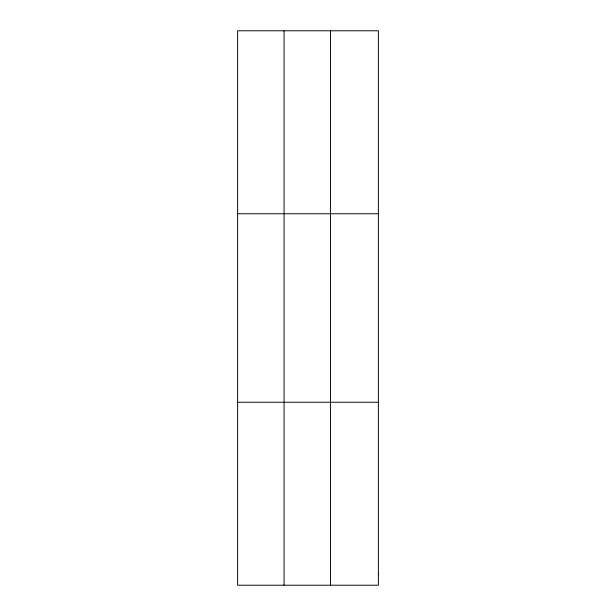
<?xml version="1.0" encoding="UTF-8"?>
<svg xmlns="http://www.w3.org/2000/svg" width="616" height="616" viewBox="0 0 616 616"><rect width="100%" height="100%" fill="white"/><g stroke="black" fill="none" stroke-linecap="round" stroke-linejoin="round"><path stroke-width="0.92" d="M330.522 585.2L330.522 30.8M237.63 213.752L378.37 213.752M237.63 402.248L378.37 402.248M284.076 30.8L284.076 585.2M378.37 573.765L378.37 585.2L237.63 585.2L237.63 30.8L378.37 30.8L378.37 573.765"/></g></svg>
